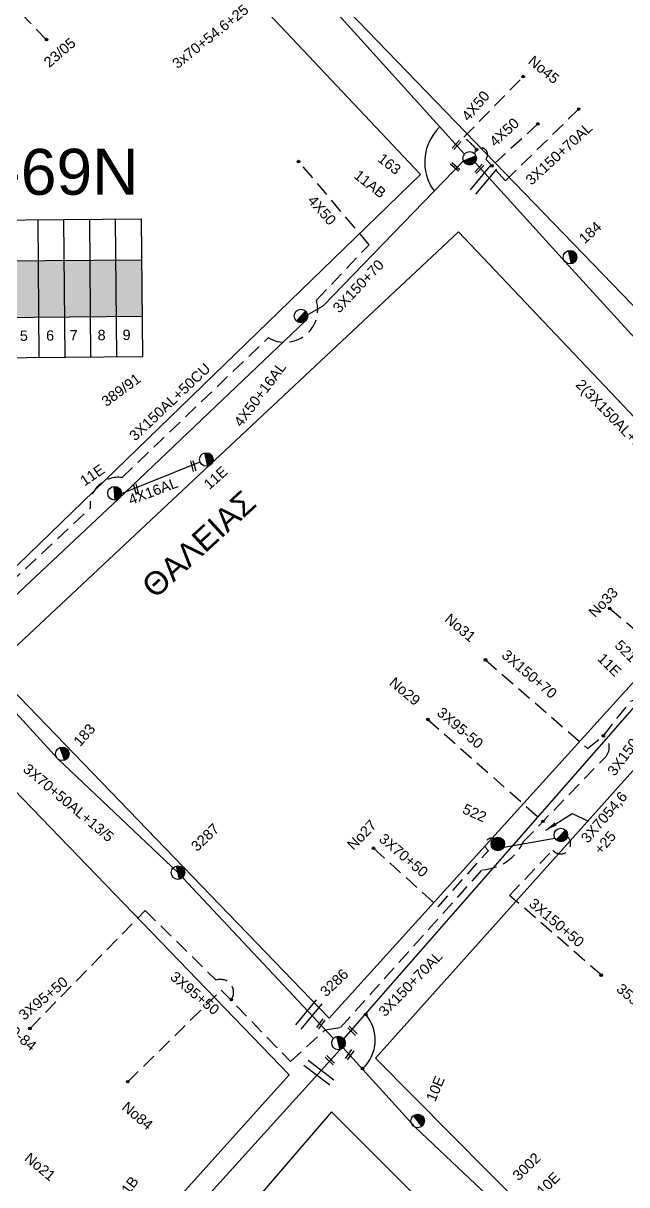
# Model space of a CAD drawing. Header units: millimetres. Extents: x 745 to 5694, y 762 to 3401.
# Drawn here: x 2458.9 to 2564, y 1378.1 to 1580.3 of the extents above; entities that cross this region are included whole.
import ezdxf
from ezdxf.enums import TextEntityAlignment as Align

# ---------------------------------------------------------------- set-up
doc = ezdxf.new("R2010")
doc.units = ezdxf.units.MM
doc.linetypes.add('DASHED', pattern=[19.05, 12.7, -6.35])
for name, color, linetype in [('Άγνωστα', 7, 'Continuous'), ('Ασφαλειοκιβώτια Χ.Τ 9 αναχωρήσεων', 7, 'Continuous'), ('Γυμνά εναέρια ΧΤ (3Φ)   4x16AL', 7, 'Continuous'), ('Γυμνά εναέρια ΧΤ και ΦΟΠ (3Φ)   4x50+16AL', 7, 'Continuous'), ('Επιγραφές - Σχήματα', 7, 'Continuous'), ('Καλώδια ΧΤ   3x150+70AL', 7, 'DASHED'), ('Καλώδια ΧΤ   3x150AL+50CU', 7, 'DASHED'), ('Μηχανική τομή', 7, 'Continuous'), ('Στύλος Ξύλινος', 7, 'Continuous'), ('Στύλος Ξύλινος @ 1', 7, 'Continuous'), ('Στύλος ΦΜ', 7, 'Continuous'), ('Στύλος ΦΜ @ 1', 7, 'Continuous'), ('Συνδέσεις', 7, 'Continuous'), ('Τομή', 7, 'Continuous'), ('Υπόβαθρο ΔΕΗ', 7, 'Continuous'), ('Υπόγεια καλώδια Παροχών ΧΤ   4x16AL', 7, 'DASHED'), ('Υπόγεια καλώδια Παροχών ΧΤ   4x50AL', 7, 'DASHED')]:
    doc.layers.add(name, color=color, linetype=linetype)
doc.styles.add('arial', font='arial.ttf')
doc.styles.get("Standard").update_dxf_attribs({"font": 'arial.ttf'})
doc.linetypes.add('SYN_LINE', pattern='A,0.5,-0.0001,["/\\/\\/\\/",Standard,S=0.1,R=0,X=0,Y=-0.05],-0.25', length=0.7501)
doc.dimstyles.new('ISO-25', dxfattribs={"dimtxt": 2.5, "dimasz": 2.5, "dimexe": 1.25, "dimexo": 0.625, "dimtad": 1, "dimtxsty": 'Standard', "dimcen": 2.5, "dimadec": 0, "dimazin": 0, "dimtfac": 1, "dimtmove": 0, "dimatfit": 3, "dimfxl": 1, "dimarcsym": 0})

# ---------------------------------------------------------------- blocks, each defined once
blk = doc.blocks.new('ΥΠΑΡΧΩΝ ΤΣΙΜΕΝΤΕΝΙΟΣ ΣΤΥΛΟΣ')
at = {"layer": 'Στύλος ΦΜ'}
blk.add_hatch(color=256, dxfattribs=at).paths.add_polyline_path([(-1.29, -2.28, 0.574793), (2.62, 0, 0.268822), (1.3, 2.27)])
blk.add_line((-1.29, -2.28), (1.3, 2.27), dxfattribs=at)
blk.add_circle((0, 0), 2.62, dxfattribs=at)
at = {"layer": 'Στύλος ΦΜ', "flags": 4}
for tag, p in [('ΑΡΙΘΜΟΣ', (-4.68, 8.05)), ('ΤΥΠΟΣ', (-4.91, 3.03))]:
    blk.add_attdef(tag, p, '', height=4, dxfattribs=at)
blk = doc.blocks.new('ΥΠΑΡΧΩΝ ΞΥΛΙΝΟΣ ΣΤΥΛΟΣ')
at = {"layer": 'Στύλος Ξύλινος'}
h = blk.add_hatch(color=7, dxfattribs=at)
h.paths.add_polyline_path([(-2.62, 0, 0.270008), (-1.29, -2.28), (1.3, 2.27, 0.576266)])
h.paths.add_polyline_path([(-1.29, -2.28, 0.574793), (2.62, 0, 0.268822), (1.3, 2.27)])
at = {"layer": 'Στύλος Ξύλινος', "color": 7}
blk.add_line((-1.29, -2.28), (1.3, 2.27), dxfattribs=at)
blk.add_circle((0, 0), 2.62, dxfattribs=at)
at = {"layer": 'Στύλος Ξύλινος', "flags": 4}
for tag, p in [('ΑΡΙΘΜΟΣ', (-4.91, 8.6)), ('ΤΥΠΟΣ', (-4.85, 3.39))]:
    blk.add_attdef(tag, p, '', height=4, dxfattribs=at)
blk = doc.blocks.new('ΑΣΦΑΛΕΙΟΚΙΒΩΤΙΟ ΥΠΟΣΤΑΘΜΟΥ 9 ΑΝΑΧΩΡΗΣΕΩΝ')
at = {"layer": 'Ασφαλειοκιβώτια Χ.Τ 9 αναχωρήσεων', "ltscale": 40}
for p, q in [((-23.8, 40.36), (24.02, 40.36)), ((-9.72, 40.36), (-9.72, -40.64)), ((9.94, 40.36), (9.94, -40.64)), ((-23.8, 31.36), (24.02, 31.36)), ((-23.8, 22.36), (24.02, 22.36)), ((-23.8, 13.36), (24.02, 13.36)), ((-23.8, 4.36), (24.02, 4.36)), ((-23.8, -4.64), (24.02, -4.64)), ((-23.8, -13.64), (24.02, -13.64)), ((-23.8, -22.64), (24.02, -22.64)), ((-23.8, -31.64), (24.02, -31.64))]:
    blk.add_line(p, q, dxfattribs=at)
at = {"layer": 'Ασφαλειοκιβώτια Χ.Τ 9 αναχωρήσεων'}
blk.add_lwpolyline([(-23.8, -40.64), (24.02, -40.64), (24.02, 40.36), (-23.8, 40.36)], close=True, dxfattribs=at)
for s, p in [('1', (-17.96, 37.74)), ('2', (-17.96, 29.17)), ('3', (-17.96, 20.09)), ('4', (-17.96, 11.07)), ('5', (-17.96, 2.06)), ('6', (-17.96, -7.08)), ('7', (-17.96, -15.32)), ('8', (-17.96, -25)), ('9', (-17.96, -33.7))]:
    blk.add_text(s, height=3.6, rotation=270, dxfattribs=at).set_placement(p)
at = {"layer": 'Ασφαλειοκιβώτια Χ.Τ 9 αναχωρήσεων', "ltscale": 40}
for tag, height, p in [('ΟΝΟΜΑ', 5, (-0.16, 44.31)), ('ΚΕΙΜΕΝΟ 1', 2, (17.06, 35.59)), ('ΚΕΙΜΕΝΟ 2', 2, (17.06, 26.88)), ('ΚΕΙΜΕΝΟ 3', 2, (17.06, 17.69)), ('ΚΕΙΜΕΝΟ 4', 2, (17.06, 8.71)), ('ΚΕΙΜΕΝΟ 5', 2, (17.06, -0.13)), ('ΚΕΙΜΕΝΟ 6', 2, (17.06, -9.05)), ('ΚΕΙΜΕΝΟ 7', 2, (17.06, -18.13)), ('ΚΕΙΜΕΝΟ 8', 2, (17.06, -26.85)), ('ΚΕΙΜΕΝΟ 9', 2, (17.06, -35.99)), ('ΣΧ', 2, (-0.1, -42.64))]:
    blk.add_attdef(tag, text='', height=height, dxfattribs=at).set_placement(p, align=Align.MIDDLE_CENTER)
blk = doc.blocks.new('_ΣΥΝΔΕΣΗ')
at = {"layer": 'Συνδέσεις', "linetype": 'SYN_LINE', "ltscale": 40}
blk.add_hatch(color=256, dxfattribs=at).paths.add_polyline_path([(0.5, -0.01, 1), (-0.5, -0.01, 1)])
at = {"layer": 'Συνδέσεις'}
blk.add_circle((0, -0.01), 0.5, dxfattribs=at)
blk = doc.blocks.new('ΜΗΧΑΝΙΚΗ ΤΟΜΗ')
at = {"layer": 'Μηχανική τομή', "ltscale": 40}
for p, q in [((-1.89, 0.78), (1.89, 0.78)), ((1.89, 0), (-1.89, 0))]:
    blk.add_line(p, q, dxfattribs=at)
blk = doc.blocks.new('ΤΟΜΗ')
at = {"layer": 'Τομή', "ltscale": 40}
for p, q in [((-5.68, 0), (5.68, 0)), ((5.68, -2.33), (-5.68, -2.33))]:
    blk.add_line(p, q, dxfattribs=at)

msp = doc.modelspace()

# ---------------------------------------------------------------- hatches: boundary and pattern name
at = {"layer": 'Άγνωστα', "ltscale": 0.2}
for color, points in [(6, [(2457.04, 1538.92), (2457.13, 1529.09), (2461.63, 1529.13), (2461.54, 1538.96)]), (62, [(2461.54, 1538.96), (2461.63, 1529.13), (2466.13, 1529.17), (2466.04, 1539)]), (190, [(2466.04, 1539), (2466.13, 1529.17), (2470.63, 1529.21), (2470.54, 1539.04)]), (85, [(2470.54, 1539.04), (2470.63, 1529.21), (2475.13, 1529.25), (2475.04, 1539.08)]), (5, [(2475.04, 1539.08), (2475.13, 1529.25), (2479.63, 1529.29), (2479.54, 1539.12)])]:
    msp.add_hatch(color=color, dxfattribs=at).paths.add_polyline_path(points)

# ---------------------------------------------------------------- linework, layer by layer
at = {"layer": 'Άγνωστα', "color": 2, "linetype": 'DASHED', "ltscale": 0.2}
msp.add_line((2462.91, 1577.45), (2441.51, 1599.47), dxfattribs=at)
at = {"layer": 'Άγνωστα', "color": 85}
msp.add_line((2535.69, 1557.49), (2504.05, 1592.58), dxfattribs=at)
at = {"layer": 'Άγνωστα', "color": 85, "linetype": 'DASHED', "ltscale": 0.2}
for p, q in [((2535.61, 1560.45), (2545.92, 1570.99)), ((2548.48, 1562.75), (2540.48, 1555.45))]:
    msp.add_line(p, q, dxfattribs=at)
for points in [[(2555.58, 1565.34), (2542.84, 1552.86)], [(2509.92, 1532.07), (2519.11, 1541.71)]]:
    msp.add_lwpolyline(points, dxfattribs=at)
for points in [[(2537.86, 1558.3, 0.030718), (2535.61, 1560.45)], [(2542.84, 1552.86), (2539.41, 1556.62, 1.382756), (2537.46, 1557.59, 0.650243)]]:
    msp.add_lwpolyline(points, format="xyb", dxfattribs=at)
at = {"layer": 'Άγνωστα', "color": 85}
msp.add_lwpolyline([(2508.4, 1529.54), (2511.09, 1531.11), (2535.53, 1556.32)], dxfattribs=at)
at = {"layer": 'Άγνωστα', "color": 6}
msp.add_lwpolyline([(2537.54, 1556.04), (2553.21, 1538.77), (2564.76, 1526.07), (2605.77, 1484.65)], dxfattribs=at)
at = {"layer": 'Άγνωστα', "color": 1}
for points in [[(2514.7, 1403.5), (2544.34, 1437.4), (2569.03, 1465.55), (2580.92, 1478.49)], [(2585.23, 1330.68), (2575.29, 1340.23), (2540.81, 1375.17), (2527.11, 1388.12), (2514.58, 1401.93)]]:
    msp.add_lwpolyline(points, dxfattribs=at)
at = {"layer": 'Άγνωστα', "color": 2, "linetype": 'DASHED', "ltscale": 0.2}
for points in [[(2560.98, 1478.42), (2573.84, 1467.55)], [(2539.36, 1469.46), (2557.14, 1454.03)], [(2529.32, 1459.1), (2549.38, 1441.36)], [(2477.12, 1396.01), (2493.37, 1411.99)]]:
    msp.add_lwpolyline(points, dxfattribs=at)
at = {"layer": 'Άγνωστα', "color": 190}
msp.add_lwpolyline([(2512.89, 1403.56), (2485.84, 1432.44), (2464.92, 1452.22), (2448.41, 1470.3)], dxfattribs=at)
at = {"layer": 'Άγνωστα', "color": 1, "linetype": 'DASHED', "ltscale": 0.2}
for points in [[(2519.88, 1436.68), (2531.15, 1426.48), (2539.88, 1436.31, -1.660381), (2541.52, 1437.42, 0.677404)], [(2559.55, 1414.57), (2543.56, 1428.48), (2551.06, 1436.37, 1.088124), (2553.63, 1438.71, -6.444753)]]:
    msp.add_lwpolyline(points, format="xyb", dxfattribs=at)
at = {"layer": 'Άγνωστα', "color": 1, "linetype": 'SYN_LINE', "ltscale": 10}
msp.add_lwpolyline([(2542.55, 1436.84), (2551.43, 1438.44)], dxfattribs=at)
at = {"layer": 'Άγνωστα', "color": 2, "linetype": 'DASHED', "ltscale": 0.2}
msp.add_lwpolyline([(2460.14, 1405.38), (2480.13, 1425.84), (2492.47, 1413.71, -0.746429), (2495.06, 1410.25, 4.509108)], format="xyb", dxfattribs=at)
at = {"layer": 'Γυμνά εναέρια ΧΤ (3Φ)   4x16AL', "color": 190, "ltscale": 0.2}
msp.add_lwpolyline([(2475.98, 1498.44), (2489.69, 1503.91)], dxfattribs=at)
at = {"layer": 'Γυμνά εναέρια ΧΤ και ΦΟΠ (3Φ)   4x50+16AL', "color": 85}
msp.add_lwpolyline([(2456.68, 1337.53), (2485.99, 1370.61), (2514.06, 1401.64)], dxfattribs=at)
at = {"layer": 'Επιγραφές - Σχήματα', "ltscale": 0.2}
for centre, radius, start, end in [((2537.33, 1556.09), 8.54, 135.0817, 215.94), ((2513.4, 1403.32), 6.77, 312.4781, 40.8207)]:
    msp.add_arc(centre, radius, start, end, dxfattribs=at)
at = {"layer": 'Καλώδια ΧΤ   3x150+70AL', "color": 2, "ltscale": 0.2}
msp.add_lwpolyline([(2557.14, 1454.03), (2559.88, 1456.26), (2564.65, 1462.26), (2571.54, 1465.1), (2585.29, 1479.76), (2584.13, 1480.77)], dxfattribs=at)
msp.add_lwpolyline([(2493.37, 1411.99), (2505.41, 1399.56), (2511.48, 1405.07), (2514.11, 1405.47), (2538.82, 1432.94, 0.281923), (2545.93, 1437.79), (2560.23, 1452.55, 0.460339), (2559.88, 1456.26, -3.151098)], format="xyb", dxfattribs=at)
at = {"layer": 'Καλώδια ΧΤ   3x150AL+50CU', "color": 85, "linetype": 'DASHED', "ltscale": 0.2}
msp.add_lwpolyline([(2407.16, 1522.17), (2398.91, 1514.05), (2442.59, 1469.72), (2470.54, 1495.87, -0.474039), (2476.11, 1501.21), (2501.57, 1525.55, 0.683296), (2509.92, 1532.07)], format="xyb", dxfattribs=at)
at = {"layer": 'Υπόβαθρο ΔΕΗ'}
for points in [[(2465.73, 1620.04), (2383.54, 1542.63), (2446.55, 1475.01), (2528.04, 1553.96), (2465.73, 1620.04)], [(2693.85, 1573.02), (2683.42, 1584.1), (2506.96, 1591.33), (2605.77, 1489.06), (2693.85, 1573.02)], [(2534.69, 1543.99), (2453.43, 1467.93), (2512.18, 1407.12), (2586.56, 1489.28), (2534.69, 1543.99)], [(2593.37, 1481.85), (2520.2, 1400.12), (2586.17, 1333.57), (2661.74, 1412.86), (2593.37, 1481.85)], [(2446, 1458.49), (2400.64, 1404.68), (2454.51, 1340.95), (2505.18, 1397.24), (2446, 1458.49)], [(2619.33, 1284.2), (2512.55, 1390.77), (2462.79, 1332.9), (2479.13, 1313.49), (2619.33, 1284.2)]]:
    msp.add_lwpolyline(points, dxfattribs=at)
at = {"layer": 'Υπόγεια καλώδια Παροχών ΧΤ   4x16AL', "color": 190, "linetype": 'Continuous'}
msp.add_lwpolyline([(2448.64, 1472.32), (2475.46, 1497.49), (2508.05, 1528.46)], dxfattribs=at)
at = {"layer": 'Υπόγεια καλώδια Παροχών ΧΤ   4x50AL', "color": 85, "linetype": 'DASHED', "ltscale": 0.2}
msp.add_lwpolyline([(2519.11, 1541.71), (2506.91, 1556.17)], dxfattribs=at)

# ---------------------------------------------------------------- block references
at = {"layer": 'Ασφαλειοκιβώτια Χ.Τ 9 αναχωρήσεων', "xscale": 0.5000000000000423, "yscale": 0.5000000000000423, "zscale": 0.5000000000000423, "rotation": 90.50261750889157}
msp.add_blockref('ΑΣΦΑΛΕΙΟΚΙΒΩΤΙΟ ΥΠΟΣΤΑΘΜΟΥ 9 ΑΝΑΧΩΡΗΣΕΩΝ', (2459.27, 1533.97), dxfattribs=at)
at = {"layer": 'Μηχανική τομή'}
for p, xscale, yscale, zscale, rotation in [((2534.49, 1558.98), 0.5000000000000849, 0.5000000000000849, 0.5000000000000849, 46.98094413032251), ((2533.95, 1555.13), 0.5000000000001352, 0.5000000000001352, 0.5000000000001352, 318.8286929106245), ((2538.41, 1554.8), 0.5000000000000849, 0.5000000000000849, 0.5000000000000849, 46.98094413032251), ((2488.3, 1503.17), 0.4999999999999115, 0.4999999999999115, 0.4999999999999115, 285.3799402700849), ((2478.36, 1499.11), 0.4999999999999115, 0.4999999999999115, 0.4999999999999115, 285.3799402700849), ((2510.54, 1406.21), 0.4999999999999984, 0.4999999999999984, 0.4999999999999984, 233.5417678516453), ((2516.06, 1404.76), 0.5000000000000805, 0.5000000000000805, 0.5000000000000805, 315.4100765438102), ((2515.56, 1400.86), 0.4999999999999984, 0.4999999999999984, 0.4999999999999984, 233.5417678516453), ((2512.15, 1399.67), 0.5000000000000805, 0.5000000000000805, 0.5000000000000805, 315.4100765438102)]:
    msp.add_blockref('ΜΗΧΑΝΙΚΗ ΤΟΜΗ', p, dxfattribs=dict(at, xscale=xscale, yscale=yscale, zscale=zscale, rotation=rotation))
at = {"layer": 'Στύλος Ξύλινος @ 1', "ltscale": 40}
ref = msp.add_blockref('ΥΠΑΡΧΩΝ ΞΥΛΙΝΟΣ ΣΤΥΛΟΣ', (2541.52, 1437.42), dxfattribs=dict(at, xscale=0.4499999999997672, yscale=0.4499999999997672, zscale=0.4499999999997672, rotation=335.8531847415063))
ref.add_attrib('ΤΥΠΟΣ', '522', (2535.19, 1442.86), dxfattribs={"layer": 'Στύλος Ξύλινος', "height": 1.8, "rotation": 335.8532, "flags": 4})
ref = msp.add_blockref('ΥΠΑΡΧΩΝ ΞΥΛΙΝΟΣ ΣΤΥΛΟΣ', (2485.11, 1371.39), dxfattribs=dict(at, xscale=0.4499999999998669, yscale=0.4499999999998669, zscale=0.4499999999998669, rotation=53.02347666845935))
ref.add_attrib('ΤΥΠΟΣ', '11B', (2476.41, 1375.13), dxfattribs={"layer": 'Στύλος Ξύλινος', "height": 1.8, "rotation": 53.0235, "flags": 4})
ref.add_attrib('ΑΡΙΘΜΟΣ', '523', (2480.69, 1371.95), dxfattribs={"layer": 'Στύλος Ξύλινος', "height": 1.8, "rotation": 53.0235, "flags": 4})
at = {"layer": 'Στύλος ΦΜ @ 1', "ltscale": 40}
ref = msp.add_blockref('ΥΠΑΡΧΩΝ ΤΣΙΜΕΝΤΕΝΙΟΣ ΣΤΥΛΟΣ', (2536.62, 1556.76), dxfattribs=dict(at, xscale=0.4499999999996629, yscale=0.4499999999996629, zscale=0.4499999999996629, rotation=321.9471547033169))
ref.add_attrib('ΤΥΠΟΣ', '163', (2520.45, 1556.37), dxfattribs={"layer": 'Στύλος ΦΜ', "height": 1.8, "rotation": 321.9472, "flags": 4})
ref.add_attrib('ΑΡΙΘΜΟΣ', '11AB', (2516.3, 1553.48), dxfattribs={"layer": 'Στύλος ΦΜ', "height": 1.8, "rotation": 321.9472, "flags": 4})
ref = msp.add_blockref('ΥΠΑΡΧΩΝ ΤΣΙΜΕΝΤΕΝΙΟΣ ΣΤΥΛΟΣ', (2554.09, 1539.56), dxfattribs=dict(at, xscale=0.449999999999662, yscale=0.449999999999662, zscale=0.449999999999662, rotation=42.07851794664889))
ref.add_attrib('ΤΥΠΟΣ', '184', (2556.62, 1541.78), dxfattribs={"layer": 'Στύλος ΦΜ', "height": 1.8, "rotation": 42.0785, "flags": 4})
at = {"layer": 'Στύλος ΦΜ @ 1', "ltscale": 40, "xscale": 0.4499999999996779, "yscale": 0.4499999999996779, "zscale": 0.4499999999996779, "rotation": 346.8465568456768}
for p in [(2507.24, 1529.32), (2552.48, 1438.98)]:
    msp.add_blockref('ΥΠΑΡΧΩΝ ΤΣΙΜΕΝΤΕΝΙΟΣ ΣΤΥΛΟΣ', p, dxfattribs=at)
at = {"layer": 'Στύλος ΦΜ @ 1', "ltscale": 40}
ref = msp.add_blockref('ΥΠΑΡΧΩΝ ΤΣΙΜΕΝΤΕΝΙΟΣ ΣΤΥΛΟΣ', (2490.78, 1504.35), dxfattribs=dict(at, xscale=0.4499999999994898, yscale=0.4499999999994898, zscale=0.4499999999994898, rotation=41.77274682998718))
ref.add_attrib('ΤΥΠΟΣ', '11E', (2491.32, 1499), dxfattribs={"layer": 'Στύλος ΦΜ', "height": 1.8, "rotation": 41.7727, "flags": 4})
ref = msp.add_blockref('ΥΠΑΡΧΩΝ ΤΣΙΜΕΝΤΕΝΙΟΣ ΣΤΥΛΟΣ', (2474.8, 1498.47), dxfattribs=dict(at, xscale=0.44999999999962, yscale=0.44999999999962, zscale=0.44999999999962, rotation=34.14421606034053))
ref.add_attrib('ΤΥΠΟΣ', '11E', (2469.57, 1499.63), dxfattribs={"layer": 'Στύλος ΦΜ', "height": 1.8, "rotation": 34.1442, "flags": 4})
ref = msp.add_blockref('ΥΠΑΡΧΩΝ ΤΣΙΜΕΝΤΕΝΙΟΣ ΣΤΥΛΟΣ', (2568, 1466.11), dxfattribs=dict(at, xscale=0.4499999999997403, yscale=0.4499999999997403, zscale=0.4499999999997403, rotation=315.4484394361492))
ref.add_attrib('ΤΥΠΟΣ', '521', (2561.71, 1471.83), dxfattribs={"layer": 'Στύλος ΦΜ', "height": 1.8, "rotation": 315.4484, "flags": 4})
ref.add_attrib('ΑΡΙΘΜΟΣ', '11E', (2558.71, 1469.53), dxfattribs={"layer": 'Στύλος ΦΜ', "height": 1.8, "rotation": 315.4484, "flags": 4})
ref = msp.add_blockref('ΥΠΑΡΧΩΝ ΤΣΙΜΕΝΤΕΝΙΟΣ ΣΤΥΛΟΣ', (2465.71, 1453.1), dxfattribs=dict(at, xscale=0.449999999999656, yscale=0.449999999999656, zscale=0.449999999999656, rotation=48.02662943443068))
ref.add_attrib('ΤΥΠΟΣ', '183', (2468.79, 1454.24), dxfattribs={"layer": 'Στύλος ΦΜ', "height": 1.8, "rotation": 48.0266, "flags": 4})
ref = msp.add_blockref('ΥΠΑΡΧΩΝ ΤΣΙΜΕΝΤΕΝΙΟΣ ΣΤΥΛΟΣ', (2485.84, 1432.44), dxfattribs=dict(at, xscale=0.4499999999995993, yscale=0.4499999999995993, zscale=0.4499999999995993, rotation=43.62781712428756))
ref.add_attrib('ΤΥΠΟΣ', '3287', (2489.15, 1435.99), dxfattribs={"layer": 'Στύλος ΦΜ', "height": 1.8, "rotation": 43.6278, "flags": 4})
ref = msp.add_blockref('ΥΠΑΡΧΩΝ ΤΣΙΜΕΝΤΕΝΙΟΣ ΣΤΥΛΟΣ', (2513.77, 1402.78), dxfattribs=dict(at, xscale=0.4499999999995993, yscale=0.4499999999995993, zscale=0.4499999999995993, rotation=43.62781712428756))
ref.add_attrib('ΤΥΠΟΣ', '3286', (2511.62, 1410.7), dxfattribs={"layer": 'Στύλος ΦΜ', "height": 1.8, "rotation": 43.6278, "flags": 4})
ref = msp.add_blockref('ΥΠΑΡΧΩΝ ΤΣΙΜΕΝΤΕΝΙΟΣ ΣΤΥΛΟΣ', (2527.56, 1389.21), dxfattribs=dict(at, xscale=0.4499999999996073, yscale=0.4499999999996073, zscale=0.4499999999996073, rotation=67.38158354750803))
ref.add_attrib('ΤΥΠΟΣ', '10E', (2530.61, 1392.42), dxfattribs={"layer": 'Στύλος ΦΜ', "height": 1.8, "rotation": 67.3816, "flags": 4})
ref = msp.add_blockref('ΥΠΑΡΧΩΝ ΤΣΙΜΕΝΤΕΝΙΟΣ ΣΤΥΛΟΣ', (2541.88, 1375.68), dxfattribs=dict(at, xscale=0.4499999999995214, yscale=0.4499999999995214, zscale=0.4499999999995214, rotation=44.31784372741226))
ref.add_attrib('ΤΥΠΟΣ', '3002', (2545.13, 1378.67), dxfattribs={"layer": 'Στύλος ΦΜ', "height": 1.8, "rotation": 44.3178, "flags": 4})
ref.add_attrib('ΑΡΙΘΜΟΣ', '10E', (2549.32, 1376.06), dxfattribs={"layer": 'Στύλος ΦΜ', "height": 1.8, "rotation": 44.3178, "flags": 4})
at = {"layer": 'Συνδέσεις', "xscale": 0.4499999999998181, "yscale": 0.4499999999998181, "zscale": 0.4499999999998181}
for p in [(2462.97, 1577.43), (2545.92, 1570.99), (2555.58, 1565.34), (2548.48, 1562.75), (2537.8, 1558.26), (2506.82, 1556.2), (2540.48, 1555.45), (2560.98, 1478.42), (2539.36, 1469.47), (2529.32, 1459.11), (2559.88, 1456.26), (2549.38, 1441.36), (2519.88, 1436.68), (2559.5, 1414.58), (2495.11, 1410.32), (2518.52, 1407.75), (2460.07, 1405.31), (2517.97, 1398.33), (2477.09, 1396.05)]:
    msp.add_blockref('_ΣΥΝΔΕΣΗ', p, dxfattribs=at)
at = {"layer": 'Τομή'}
for p, xscale, yscale, zscale, rotation in [((2539.46, 1552.71), 0.5000000000001321, 0.5000000000001321, 0.5000000000001321, 230.330272558115), ((2509.04, 1407.39), 0.5000000000001276, 0.5000000000001276, 0.5000000000001276, 230.3302725581156), ((2510.73, 1398.07), 0.5000000000002027, 0.5000000000002027, 0.5000000000002027, 322.7166414515942)]:
    msp.add_blockref('ΤΟΜΗ', p, dxfattribs=dict(at, xscale=xscale, yscale=yscale, zscale=zscale, rotation=rotation))

# ---------------------------------------------------------------- texts
at = {"layer": 'Άγνωστα', "char_height": 1.8, "width": 69.1904, "attachment_point": 1, "style": 'arial'}
for s, insert, rotation in [('4X50', (2535.04, 1564.26), 49.4323), ('4X50', (2539.85, 1559.99), 42.6333), ('\\pt7.2;3X150+70', (2512.6, 1530.94), 46.5126), ('2(3X150AL+50CU)', (2556.23, 1518.5), 314.066), ('3X150+70', (2543.19, 1471.42), 319.7516), ('3X95-50', (2531.92, 1461.39), 319.7516), ('3X70+50AL+13/5', (2459.87, 1451.57), 320.0955), ('3X7054,6\\P+25', (2555.81, 1438.59), 49.3218), ('3X70+50', (2521.83, 1439.42), 319.7516), ('3X150+50', (2547.93, 1428.14), 319.7516), ('3X95+50', (2457.91, 1408.01), 39.6601), ('3X95+50', (2485.47, 1415.41), 320.0955)]:
    msp.add_mtext(s, dxfattribs=dict(at, insert=insert, rotation=rotation))
at = {"layer": 'Γυμνά εναέρια ΧΤ (3Φ)   4x16AL', "insert": (2477, 1498.09), "char_height": 1.8, "width": 69.1904, "attachment_point": 1, "rotation": 20.6911, "style": 'arial'}
msp.add_mtext('4X16AL', dxfattribs=at)
at = {"layer": 'Γυμνά εναέρια ΧΤ και ΦΟΠ (3Φ)   4x50+16AL', "insert": (2495.41, 1510.94), "char_height": 1.8, "width": 69.1904, "attachment_point": 1, "rotation": 53.1093, "style": 'arial'}
msp.add_mtext('4X50+16AL', dxfattribs=at)
at = {"layer": 'Επιγραφές - Σχήματα', "attachment_point": 1, "style": 'arial'}
for s, insert, char_height, width, rotation in [('23/05', (2462.27, 1573.83), 1.8, 69.1904, 40.5579), ('Nο45', (2547.77, 1574.8), 1.8, 70.4383, 320.6006), ('ΦΠ-69Ν', (2437.76, 1558.36), 8, 69.1904, 0.1115), ('389/91', (2472.3, 1514.89), 1.8, 69.1904, 36.5114), ('ΘAΛEIAΣ', (2479.14, 1482.9), 4, 69.1904, 42.5303), ('Nο33', (2557.13, 1477.95), 1.8, 69.1904, 46.2623), ('Nο31', (2533.27, 1477.69), 1.8, 69.1904, 319.7516), ('Nο29', (2523.63, 1466.62), 1.8, 69.1904, 319.7516), ('Nο27', (2515.09, 1437.48), 1.8, 69.1904, 45.8484), ('353/96', (2563.16, 1413.31), 1.8, 69.1904, 319.7516), ('Nο80-84', (2454.01, 1408.82), 1.8, 69.1904, 320.0955), ('Nο84', (2477.07, 1392.73), 1.8, 69.1904, 320.0955), ('Nο21', (2460.11, 1383.85), 1.8, 69.1904, 320.0955)]:
    msp.add_mtext(s, dxfattribs=dict(at, insert=insert, char_height=char_height, width=width, rotation=rotation))
at = {"layer": 'Καλώδια ΧΤ   3x150+70AL', "char_height": 1.8, "attachment_point": 1, "style": 'arial'}
for insert, width, rotation in [((2546.14, 1553.31), 70.4383, 42.4649), ((2560.42, 1450.18), 69.1904, 53.5265), ((2520.57, 1408.49), 69.1904, 45.8484)]:
    msp.add_mtext('3X150+70AL', dxfattribs=dict(at, insert=insert, width=width, rotation=rotation))
at = {"layer": 'Καλώδια ΧΤ   3x150AL+50CU', "insert": (2477.15, 1508.76), "char_height": 1.8, "width": 69.1904, "attachment_point": 1, "rotation": 43.2913, "style": 'arial'}
msp.add_mtext('3X150AL+50CU', dxfattribs=at)
at = {"layer": 'Υπόγεια καλώδια Παροχών ΧΤ   4x16AL', "insert": (2484.63, 1573.66), "char_height": 1.8, "width": 69.1904, "attachment_point": 1, "rotation": 38.7047, "style": 'arial'}
msp.add_mtext('3x70+54.6+25', dxfattribs=at)
at = {"layer": 'Υπόγεια καλώδια Παροχών ΧΤ   4x50AL', "insert": (2509.65, 1550.54), "char_height": 1.8, "width": 69.1904, "attachment_point": 1, "rotation": 311.2748, "style": 'arial'}
msp.add_mtext('4X50', dxfattribs=at)

# ---------------------------------------------------------------- leaders
at = {"layer": 'Επιγραφές - Σχήματα', "ltscale": 0.2}
msp.add_leader([(2549.88, 1439.83), (2554.43, 1442.74), (2557.3, 1441.39)], dimstyle='ISO-25', override={"dimasz": 2, "dimgap": 0.625, "dimtad": 0}, dxfattribs=at)

doc.saveas('drawing.dxf')
